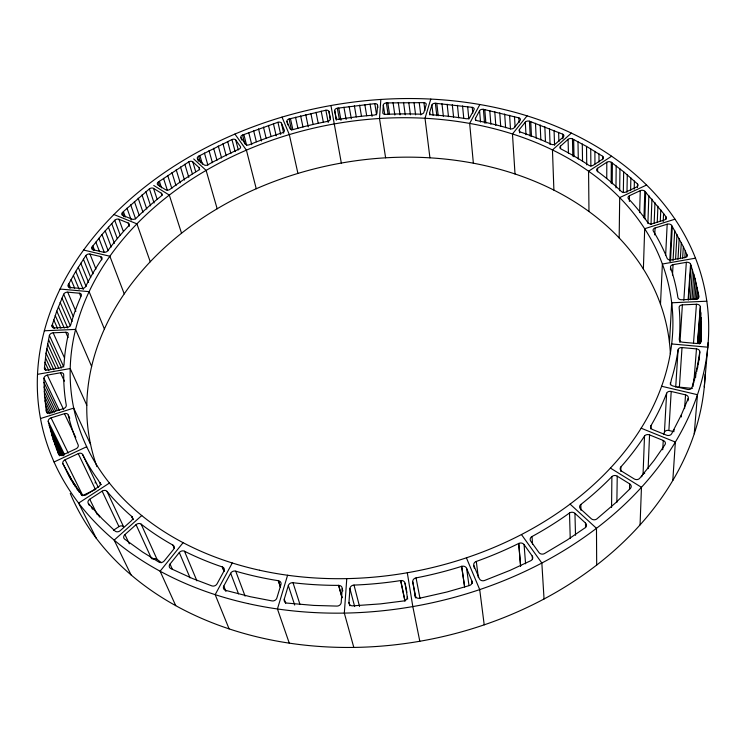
<?xml version="1.0" encoding="UTF-8"?>
<svg xmlns="http://www.w3.org/2000/svg" width="746" height="746" viewBox="0 0 746 746"><rect width="100%" height="100%" fill="white"/><g stroke="black" fill="none" stroke-linecap="round" stroke-linejoin="round"><path stroke-width="1.12" d="M602.647 159.728L602.647 156.268L586.533 146.412L572.415 138.849A3.096 2.052 -3.3 0 0 568.088 139.362L560.526 146.113L560.6 148.407M606.75 178.434L606.806 162.264A3.171 2.126 -1.9 0 1 611.272 162.264L623.656 171.794L637.513 183.954L637.42 187.423M611.179 183.096L611.319 162.302M612.214 183.861L612.373 163.057M611.552 507.467L611.888 476.619A3.842 3.124 3.6 0 1 617.231 476.162L629.652 483.865A3.879 3.152 4.5 0 1 630.501 488.294L615.804 502.664L596.772 518.992A3.907 3.245 3.3 0 1 591.252 518.731L580.621 509.005A3.879 3.208 2.4 0 1 580.845 504.473L584.193 501.816A310.56 232.51 -10.9 0 0 608.96 479.594L611.888 476.619M615.963 187.871L616.187 165.91M701.361 331.905L700.326 306.671A3.553 2.583 3.3 0 0 696.447 304.247L682.385 304.881A3.534 2.574 2.8 0 0 679.13 307.538L679.41 310.728A310.56 232.51 -10.9 0 1 679.522 336.017L679.27 339.234A3.609 2.676 3.5 0 0 682.562 342.218L697.072 343.514A3.627 2.686 4.1 0 0 700.96 341.164L701.361 331.905L700.438 343.272M619.665 190.79L619.954 168.82M619.171 237.965L619.693 197.597L646.586 185.027M616.867 502.412L617.231 476.162M623.33 192.617L623.656 171.794M620.84 471.481L620.914 466.893L623.553 463.891A310.56 232.51 -10.9 0 0 642.381 439.31L644.516 436.084A3.786 2.984 4.3 0 1 649.561 434.909L663.25 440.466A3.814 3.012 5.1 0 1 665.068 444.541L654.223 460.217L639.62 478.4A3.861 3.124 4.8 0 1 634.231 478.951L621.735 471.23A3.833 3.087 3.8 0 1 620.914 466.893M626.976 192.179L627.293 174.825M629.372 201.467L629.484 195.694L640.255 190.659A3.254 2.219 -0.5 0 1 644.768 191.218L663.586 213.542L666.038 216.927L665.936 219.24M630.603 190.64L630.874 177.912M634.203 189.167L634.389 181.064M629.503 489.562L629.652 483.865M639.63 212.638L640.255 190.659M643.966 217.888L644.805 191.256M644.824 218.802L645.682 192.17M643.378 269.045L644.684 228.714L674.981 219.193M647.892 223.38L648.852 195.601M651.006 224.546L651.948 199.079M640.068 524.886L641.457 487.297L610.414 468.078M644.516 436.084L643.052 474.428A3.655 2.947 5.3 0 1 644.721 473.169M654.149 223.446L654.969 202.614M654.774 234.934L655.044 228.015L667.176 224.201A3.348 2.331 0.9 0 1 671.624 225.357L683.336 246.665L686.945 254.666L686.796 256.978M657.245 222.411L657.916 206.204M648.125 468.637L649.561 434.909M650.848 429.015L650.997 425.621L652.843 422.413A310.56 232.51 -10.9 0 0 665.32 396.583L666.635 393.245A3.711 2.853 4.2 0 1 671.204 391.454L685.555 394.848A3.739 2.863 4.9 0 1 688.213 398.439L681.415 414.711L671.568 433.911A3.795 2.975 5.1 0 1 666.523 435.179L652.769 429.612A3.767 2.956 4.3 0 1 650.997 425.621M660.275 221.422L660.788 209.84M663.203 221.646L663.586 213.542M660.499 304.228L662.383 264.028L695.486 258.181M665.646 255.412L667.176 224.201M669.768 261.259L671.652 225.404M670.477 261.156L672.314 226.458M670.458 269.94L670.561 267.581A3.441 2.452 1.7 0 1 673.06 264.671L686.32 262.331A3.45 2.452 2.2 0 1 690.554 264.112L695.058 278.631L698.965 296.423A3.525 2.546 3.1 0 1 695.804 299.137L681.695 299.761A3.516 2.546 2.6 0 1 677.881 297.374L677.387 294.316A310.56 232.51 -10.9 0 0 671.549 270.546L670.579 267.637M673.041 260.466L674.701 230.402M662.737 449.773L663.25 440.466M672.491 275.022L673.06 264.671M663.595 434.452L664.434 432.298L666.635 393.245M669.47 342.722L671.698 302.783L706.807 301.207M675.606 258.675L676.986 234.393M670.328 384.796L671.493 379.21A310.56 232.51 -10.9 0 0 677.564 353.194L678.067 349.874A3.627 2.714 3.7 0 1 682.021 347.58L696.475 348.886A3.646 2.723 4.3 0 1 699.823 351.916L697.034 368.132L692.008 387.538A3.711 2.835 4.8 0 1 687.476 389.412L673.069 386.027A3.693 2.816 4.1 0 1 670.458 382.493M677.974 259.235L679.196 238.44M664.434 432.298L664.453 432.232A3.59 2.816 5.1 0 1 668.873 430.479L671.204 391.454M680.333 258.703L681.312 242.525M682.618 258.209L683.336 246.665M675.699 387.137L678.067 349.874M684.828 257.771L685.276 250.852M673.862 431.757L674.011 429.491M679.951 342.563L682.385 304.881M683.83 300.349L686.32 262.331M672.808 480.452L675.354 442.061L641.159 428.204M677.209 387.454A3.506 2.686 4.5 0 1 679.382 387.146L682.021 347.58M44.406 368.123L46.047 353.1L49.385 335.43A3.329 2.303 -22.4 0 1 53.162 332.819L65.751 332.268A3.329 2.313 -22 0 1 68.268 334.59L67.616 337.584A310.56 232.51 -10.9 0 0 64.203 361.624L64.007 364.729A3.394 2.397 -23 0 1 60.612 367.759L47.567 370.063A3.404 2.387 -23.4 0 1 44.406 368.123L45.403 370.165M349.865 605.789L348.969 602.451L349.921 588.566A3.917 3.376 -16.7 0 1 354.014 585.078L358.695 584.873A310.56 232.51 -10.9 0 0 395.977 581.274L400.742 580.556A3.917 3.404 -12.4 0 1 405.05 583.297L406.906 592.361M383.313 105.009L382.791 112.627A2.928 1.893 -9.1 0 0 385.486 114.39L389.067 114.222A310.56 232.51 -10.9 0 1 416.921 114.073L420.408 114.194A2.947 1.912 -8.1 0 0 423.868 112.422L426.199 104.692A2.928 1.893 -8 0 0 423.933 102.64L386.325 102.929A2.909 1.874 -9.1 0 0 383.313 105.009L384.675 113.998M688.11 299.883L690.572 264.168M688.595 299.901L690.992 265.343M346.778 578.626L344.326 613.1L353.809 647.425M380.842 99.451L379.49 118.493L385.617 157.807M681.257 416.986L681.415 414.711M690.33 299.668L692.447 269.735M288.32 585.563A3.907 3.31 -21.3 0 1 293.01 582.729L297.505 583.241A310.56 232.51 -10.9 0 0 333.966 585.358L338.703 585.377A3.907 3.366 -18 0 1 342.2 588.771L341.192 602.544A3.944 3.413 -18.7 0 1 337.052 606.097L313.963 605.426L286.968 603.085A3.935 3.357 -22.2 0 1 284.254 599.15L288.32 585.563L294.689 605.053M377.551 105.354L376.991 113.019A2.919 1.893 -9.5 0 1 373.96 115.117L370.445 115.406A310.56 232.51 -10.9 0 0 342.6 118.763L339.113 119.323A2.909 1.884 -10.6 0 1 335.933 117.952L334.712 110.567A2.9 1.865 -10.6 0 1 337.248 108.226L374.818 103.647A2.909 1.865 -9.4 0 1 377.56 105.354L377.905 107.601M691.98 299.472L693.799 274.155M684.558 408.631L685.555 394.848M693.538 299.323L695.058 278.631M695.011 299.221L696.205 283.135M688.026 400.788L688.194 398.495M696.391 299.155L697.258 287.676M693.5 343.151L696.447 304.256M697.669 299.146L698.2 292.264M693.062 386.503L693.332 383.043M693.799 382.838L696.475 348.886M694.507 380.376L694.685 378.063M697.435 343.328L700.326 306.718M697.659 343.449L700.466 307.995M695.552 377.718L695.925 373.093M698.405 343.57L700.876 312.723M696.755 371.601L697.034 368.132M699.049 343.729L701.165 317.479M697.65 367.815L698.023 363.171M699.589 343.925L701.343 322.263M698.433 363.88L698.899 358.229M700.112 343.011L701.408 327.074M699.095 360.085L699.813 351.972M700.736 342.442L701.203 336.763M694.237 433.799L697.473 394.709L661.618 386.26M704.28 386.866L708.178 342.489M52.015 325.61L56.78 311.119L63.68 294.232A3.236 2.201 -21 0 1 67.709 292.162L79.421 293.215A3.236 2.21 -20.7 0 1 81.221 295.826L79.971 298.68A310.56 232.51 -10.9 0 0 71.588 321.806L70.73 324.827A3.301 2.285 -21.7 0 1 66.953 327.354L54.486 327.914A3.31 2.275 -22.1 0 1 52.015 325.61L52.975 327.671M429.612 112.693L431.906 105.018A2.937 1.893 -7.6 0 1 435.338 103.256L472.274 107.349A2.965 1.921 -6.5 0 1 474.027 109.709L469.905 117.308A2.975 1.94 -6.6 0 1 466.091 118.717L462.697 118.185A310.56 232.51 -10.9 0 0 435.375 115.061L431.906 114.809A2.947 1.912 -7.7 0 1 429.612 112.693L429.882 114.959M287.583 575.241L277.437 608.969L289.28 643.145M430.787 99.078L425.015 118.269L429.929 157.826M68.837 283.75L68.231 284.935A3.217 2.173 -20.7 0 0 70.003 287.518L81.594 288.543A3.217 2.182 -20.4 0 0 85.622 286.548L87.077 283.694A310.56 232.51 -10.9 0 1 99.871 262.005L101.652 259.356A3.152 2.117 -19.4 0 0 100.561 256.559L89.986 254.06A3.152 2.107 -19.6 0 0 85.809 255.598L75.775 271.32L68.837 283.75L70.637 288.021M223.791 586.03L230.663 573.264A3.879 3.217 -24.1 0 1 235.717 571.175L239.848 572.359A310.56 232.51 -10.9 0 0 273.875 579.968L278.37 580.705A3.898 3.292 -22.1 0 1 280.934 584.584L276.85 598.059A3.935 3.338 -23.1 0 1 272.122 600.931L250.395 596.735L225.451 590.319A3.907 3.245 -25.1 0 1 223.791 586.03L225.907 591.41M475.491 118.269L479.566 110.706A2.975 1.93 -6.2 0 1 483.352 109.317L518.88 117.859A3.012 1.968 -5.1 0 1 520.055 120.479L514.162 127.762A3.021 1.986 -5.2 0 1 510.059 128.741L506.832 127.799A310.56 232.51 -10.9 0 0 480.601 121.365L477.179 120.684A2.984 1.949 -6.3 0 1 475.491 118.269L475.696 120.544M232.286 562.978L215.174 594.655L229.097 628.878M479.865 104.524L469.663 123.416L473.365 163.206M641.495 476.825L642.511 475.267M128.2 223.035A3.087 2.052 -18 0 1 128.601 225.926L126.363 228.323A310.56 232.51 -10.9 0 0 109.727 248.138L107.76 250.768A3.133 2.098 -19 0 1 103.601 252.241L93.11 249.77A3.133 2.089 -19.3 0 1 92.038 247.019L101.988 234.542L114.735 220.275A3.077 2.033 -18.2 0 1 118.94 219.268L128.2 223.035L129.356 226.28M222.383 566.979A3.861 3.18 -24.6 0 1 223.921 571.184L217.067 583.829A3.898 3.226 -25.6 0 1 211.976 585.936L192.543 578.532L170.648 568.499A3.861 3.115 -26.6 0 1 170.041 564.041L179.292 552.544A3.833 3.096 -25.6 0 1 184.486 551.238L188.095 553.01A310.56 232.51 -10.9 0 0 218.317 565.58L222.383 566.979L224.07 571.315L222.308 566.951M519.468 129.412L525.305 122.157A3.031 1.986 -4.7 0 1 529.399 121.178L562.708 134.177A3.077 2.033 -3.6 0 1 563.249 137.012L555.639 143.773A3.087 2.052 -3.8 0 1 551.313 144.286L548.319 142.924A310.56 232.51 -10.9 0 0 523.804 133.189L520.568 132.089A3.04 1.996 -4.9 0 1 519.468 129.412L519.673 132.844M183.096 542.678L160.11 571.203L175.73 605.649M527.077 115.854L512.474 133.972L515.01 173.977M123.398 211.594L122.391 212.573A3.059 2.014 -17.8 0 0 122.782 215.426L131.977 219.137A3.068 2.033 -17.6 0 0 136.173 218.196L138.579 215.836A310.56 232.51 -10.9 0 1 158.46 198.249L161.08 196.142A3.021 1.986 -16.6 0 0 161.35 193.223L153.536 188.384A3.012 1.968 -16.7 0 0 149.396 188.869L123.398 211.594L125.337 217.011M124.936 534.565L136.052 524.662A3.767 2.956 -26.1 0 1 141.153 524.149L144.109 526.406A310.56 232.51 -10.9 0 0 169.482 543.163L172.96 545.139A3.814 3.059 -25.8 0 1 173.464 549.504L164.269 560.889A3.851 3.087 -26.7 0 1 159.057 562.186L142.617 552.059L124.517 539.004A3.795 2.975 -26.9 0 1 124.936 534.565L129.3 543.806M141.759 515.551L114.166 540.113L131.044 574.896M571.371 133.105L552.46 149.946L553.896 190.118M153.76 185.465L169.314 195.088L181.539 233.228M159.402 181.306L158.255 182.155A3.003 1.958 -16.4 0 0 157.975 185.027L165.743 189.82A3.012 1.977 -16.2 0 0 169.874 189.381L172.652 187.339A310.56 232.51 -10.9 0 1 195.21 172.242L198.138 170.461A2.975 1.94 -15.2 0 0 199.042 167.589L192.794 161.845A2.965 1.921 -15.3 0 0 188.794 161.845L159.402 181.306L161.518 187.843M569.506 512.996L565.878 515.57A310.56 232.51 -10.9 0 1 535.964 534.35L532.019 536.533A3.907 3.31 -0.5 0 0 530.714 541.083L538.938 552.534A3.935 3.357 0.4 0 0 544.356 553.644L567.174 540.02L585.274 527.664A3.917 3.282 2.8 0 0 585.489 523.039L574.942 513.341A3.879 3.236 1.8 0 0 569.506 512.996L570.233 538.416M113.448 530.266L118.959 526.611A3.571 2.788 -26.8 0 1 123.631 526.853L106.976 491.372A3.693 2.816 -25.9 0 0 102.146 491.148L89.744 499.233A3.711 2.825 -26.6 0 0 88.392 503.503L89.408 505.583M109.41 483.063L78.628 503.093L96.299 538.304M611.617 156.222L588.575 171.216L588.976 211.528M637.513 183.954A3.236 2.201 -0.8 0 1 636.646 187.013L625.838 192.058A3.236 2.21 -1.1 0 1 621.343 191.489L619.096 189.335A310.56 232.51 -10.9 0 0 599.952 173.212L597.35 171.282A3.171 2.145 -2.1 0 1 597.583 168.27L606.806 162.264M193.699 158.945L206.12 170.396L217.17 208.777M198.604 156.212L231.95 139.539A2.928 1.893 -13.8 0 1 235.727 140.015L240.352 146.496A2.947 1.912 -13.7 0 1 238.851 149.256L235.671 150.692A310.56 232.51 -10.9 0 0 210.997 163.076L207.92 164.782A2.965 1.93 -14.8 0 1 203.938 164.717L197.709 159.029A2.956 1.912 -14.9 0 1 198.604 156.212L200.562 162.759M474.251 568.116L473.943 565.822A3.917 3.376 -5.1 0 1 476.293 561.44L480.685 559.845A310.56 232.51 -10.9 0 0 514.581 545.475L518.768 543.424A3.907 3.329 -1.5 0 1 524.074 544.599L532.206 556.012L532.448 559.5M82.349 495.717A3.506 2.658 -26.7 0 1 82.75 495.503L95.441 489.469A3.488 2.648 -26.1 0 1 95.861 489.301M54.066 461.988L86.695 446.733M70.031 478.018L62.916 463.751A3.627 2.686 -25.9 0 1 65.088 459.778L78.246 453.624A3.609 2.676 -25.3 0 1 82.638 454.519L84.121 457.41A310.56 232.51 -10.9 0 0 97.978 479.781L101.008 484.658M241.014 137.786L245.63 144.202A2.937 1.902 -13.4 0 0 249.388 144.733L252.698 143.381A310.56 232.51 -10.9 0 1 278.948 133.879L282.305 132.816A2.919 1.893 -12.3 0 0 284.357 130.224L281.428 123.183A2.909 1.865 -12.4 0 0 277.941 122.269L242.506 135.063A2.919 1.884 -13.5 0 0 241.014 137.786L241.583 139.987M415.457 597.77L412.762 581.917A3.917 3.404 -10.9 0 1 416.054 577.898L420.697 576.975A310.56 232.51 -10.9 0 0 457.111 567.762L461.69 566.345A3.917 3.385 -6.4 0 1 466.604 568.34L471.901 581.059L472.209 583.335M40.498 418.534L73.714 408.099L90.592 444.439M68.296 415.149L69.024 418.17A310.56 232.51 -10.9 0 0 76.885 441.94L78.162 444.942A3.581 2.648 -25.1 0 1 75.952 448.822L62.925 454.901A3.599 2.658 -25.7 0 1 58.561 454.006L53.106 439.245L48.22 421.462A3.525 2.546 -24.9 0 1 51.064 417.881L64.464 413.676A3.516 2.546 -24.4 0 1 68.296 415.149L69.76 418.254M330.487 119.369L328.995 111.564A2.9 1.865 -10.9 0 0 325.853 110.24L289.019 118.996A2.909 1.865 -12 0 0 286.977 121.561L287.714 124.88M37.514 374.333L70.208 368.561L86.797 405.274M47.315 375.117L60.501 372.786A3.422 2.425 -23.3 0 1 63.699 374.744L63.708 377.793A310.56 232.51 -10.9 0 0 65.751 402.085L66.273 405.181A3.488 2.518 -24.1 0 1 63.401 408.677L50.141 412.836A3.506 2.518 -24.6 0 1 46.345 411.372L44.555 396.229L43.93 378.231A3.422 2.415 -23.7 0 1 47.315 375.117L63.643 409.573M44.359 330.786L75.598 329.396L91.637 366.435M60.072 289.047L89.11 291.649L104.393 329.005M671.68 343.943L707.777 347.188M679.382 387.146L692.279 388.396M83.627 250.05L109.867 256.232L124.237 293.868M668.873 430.479L673.134 431.533M113.924 214.531L136.919 223.856L150.254 261.753M141.153 524.149L157.005 559.276L159.886 561.514A300.657 230.561 -10.9 0 0 161.434 562.689M106.976 491.372L109.214 494.011A310.56 232.51 -10.9 0 0 129.011 514.059L131.809 516.493L133.226 519.598M570.084 504.11L596.474 528.308L596.688 565.058M88.382 503.513L102.211 518.852L115.173 531.152A3.777 2.947 -26.9 0 0 120.283 530.639L131.305 520.839A3.749 2.919 -26.1 0 0 131.809 516.493M62.916 463.751L72.269 480.666L81.501 494.505A3.702 2.797 -26.5 0 0 86.322 494.729L98.612 486.737A3.674 2.779 -25.8 0 0 100.02 482.559M234.915 134.066L246.413 150.142L256.251 188.747M521.454 534.537L541.838 563.034L544.048 598.973M69.704 476.377L71.728 480.433M72.735 482.466L73.742 484.499M67.261 472.05L71.812 481.207M53.106 439.245L61.256 455.657M77.743 489.143L79.29 492.267M54.635 443.758L60.239 455.032M74.945 484.928L77.537 490.131M56.276 448.271L59.839 455.433M72.269 480.666L75.29 486.746M58.039 452.757L59.568 455.815M50.392 430.153L63.112 455.881M65.088 459.778L82.75 495.503M51.688 434.704L61.871 455.256M80.652 493.33L81.678 495.409M91.432 507.121L92.448 509.192M48.22 421.462L64.473 454.473M49.199 425.593L63.942 455.47M46.14 410.076L47.66 413.181M89.744 499.233L97.362 514.805M46.336 411.316L47.352 413.387M45.497 405.46L49.544 413.75M51.064 417.891L68.222 452.999M98.5 514.992L99.516 517.062M44.974 400.844L51.026 413.293M44.238 391.613L54.29 412.398M44.555 396.229L52.612 412.836M44.033 386.997L55.568 410.934M43.939 382.39L57.433 410.524M78.246 453.624L95.441 489.469M43.93 378.231L59.391 410.561M82.638 454.519L98.239 487.306M102.146 491.148L118.959 526.611M64.464 413.676L75.775 437.492M99.983 482.513L100.971 484.602M44.499 366.827L45.982 369.969M44.919 362.239L48.854 370.622M45.431 357.66L50.831 369.195M46.047 353.1L53.88 369.895M46.765 348.55L56.025 368.515M47.576 344.009L58.738 368.207M60.501 372.786L64.361 381.159M48.49 339.495L61.536 367.918M131.744 516.446L133.17 519.552M136.052 524.662L151.597 558.735M49.385 335.43L63.82 367.041M53.162 332.828L64.613 358.145M52.369 324.351L54.272 328.576M53.749 319.922L57.535 328.38M55.223 315.502L60.864 328.212M56.78 311.119L64.268 328.072M65.751 332.268L68.091 337.546M170.041 564.041L172.354 569.291M58.421 306.755L67.727 327.97M60.156 302.41L70.338 325.769M61.974 298.102L72.092 321.479M63.68 294.232L73.285 316.565M172.895 545.102L174.322 548.319M179.292 552.544L190.081 577.87M67.709 292.162L75.878 311.315M68.25 284.888L69.611 288.087M286.977 121.551L289.924 128.536A2.919 1.884 -12 0 0 293.392 129.515L296.852 128.545A310.56 232.51 -10.9 0 1 324.165 122.055L327.625 121.374A2.919 1.884 -10.9 0 0 330.198 119.006L328.995 111.564M473.943 565.822L479.324 578.598A3.944 3.432 -4.5 0 0 484.378 580.556L510.068 570.345L530.891 560.656A3.944 3.376 -0.6 0 0 532.206 556.012M71.066 279.573L74.647 288.115M184.486 551.238L196.907 580.826M282.007 117.113L289.317 134.588L297.924 173.426M466.399 557.812L479.706 589.601L484.21 624.831M79.421 293.215L80.754 296.414M73.378 275.433L79.16 289.317M75.775 271.32L83.272 289.485M78.237 267.236L86.126 286.492M80.773 263.198L88.606 282.464M83.393 259.188L90.732 277.4M85.809 255.598L93.11 273.819M89.986 254.06L95.936 269.082M92.075 246.982L93.343 250.199M92.858 245.928L94.546 250.227M95.833 242.096L99.591 251.775M100.561 256.559L101.81 259.785M98.882 238.3L104.263 252.288M101.988 234.542L108.151 250.703M230.663 573.264L238.524 593.844M105.167 230.831L111.275 246.991M235.717 571.175L245.098 596.129M108.403 227.157L114.455 243.336M111.704 223.52L117.308 238.636M114.735 220.275L120.293 235.4M118.94 219.277L123.267 231.157M122.437 212.535L123.995 216.862M126.997 208.171L131.231 220.079M130.662 204.786L135.613 218.876M134.383 201.457L139.288 215.547M138.159 198.166L143.008 212.265M141.982 194.92L146.785 209.039M278.37 580.705L280.561 587.205M278.286 580.686L280.468 587.195M284.263 599.15L285.699 603.449M145.862 191.722L150.617 205.849M149.396 188.869L154.114 203.005M153.536 188.384L157.136 199.257M158.301 182.127L159.719 186.481M161.35 193.223L162.059 195.405M163.533 178.341L167.374 190.333M293.01 582.729L299.967 604.428M167.701 175.422L171.85 188.514M171.925 172.559L176.028 185.651M176.187 169.743L180.243 182.845M180.495 166.973L184.504 180.084M184.84 164.251L188.803 177.38M188.794 161.835L192.393 173.874M192.794 161.845L195.704 171.701M197.709 159.029L198.352 161.22M199.042 167.598L199.686 169.79M199.881 155.494L202.418 164.269M204.423 153.033L207.873 165.099M209.011 150.617L212.405 162.693M213.626 148.258L216.983 160.334M218.27 145.946L221.59 158.04M338.703 585.377L342.088 597.732M338.609 585.377L341.994 597.732M342.2 588.771L342.815 591.009M222.951 143.689L226.225 155.793M227.67 141.488L230.896 153.592M231.95 139.539L235.139 151.652M349.921 588.566L354.658 606.535M235.727 140.015L238.31 149.927M354.014 585.078L359.535 606.461M243.867 134.504L246.665 145.535M242.553 135.045L244.809 143.866M248.726 132.574L251.766 144.705M253.621 130.69L256.344 141.731M258.536 128.862L261.482 141.022M263.478 127.09L266.117 138.15M268.439 125.375L271.04 136.443M273.418 123.724L276.234 135.903M277.941 122.269L280.71 134.457M281.428 123.183L283.676 133.161M289.075 118.978L291.509 130.084M290.446 118.595L292.87 129.692M295.528 117.215L297.915 128.321M300.629 115.891L302.979 127.006M400.742 580.556L405.003 600.95M400.649 580.565L404.91 600.968M305.748 114.632L308.285 126.867M405.05 583.297L407.689 599.075M310.877 113.42L313.143 124.554M419.811 641.262L412.818 606.582L407.297 572.751M316.024 112.273L318.253 123.407M412.762 581.917L415.876 597.788M321.19 111.182L323.372 122.325M416.054 577.898L419.989 598.348M325.853 110.24L328.221 122.503M341.332 163.057L330.944 105.512M334.712 110.567L336.371 119.5M335.933 117.952L336.343 120.181M337.313 108.217L339.365 119.388M338.721 107.983L340.969 120.274M343.934 107.182L346.135 119.481M349.147 106.436L351.31 118.745M354.378 105.755L356.299 116.945M359.609 105.13L361.493 116.329M364.841 104.561L366.687 115.77M370.081 104.058L372.067 116.395M374.818 103.647L376.59 114.875M387.799 102.855L389.477 114.101M386.381 102.929L388.06 114.166M393.049 102.65L394.839 115.024M461.69 566.345L464.655 587.009L461.597 566.373M398.289 102.5L400.033 114.884M466.604 568.34L468.992 585.554M403.53 102.407L405.237 114.809M408.761 102.379L410.421 114.791M413.993 102.416L415.606 114.828M476.293 561.44L478.354 577.581M419.215 102.51L420.791 114.931M423.933 102.64L424.912 110.557M431.906 105.018L433.109 115.201M436.802 103.349L438.228 115.798M435.394 103.256L436.83 115.705M441.977 103.75L443.357 116.208M447.143 104.207L448.486 116.674M452.3 104.729L453.596 117.206M457.438 105.317L458.687 117.803M462.557 105.96L463.77 118.455M467.667 106.669L468.842 119.164M472.274 107.349L472.787 113.038M479.566 110.706L480.536 122.092M483.408 109.326L484.536 122.997M518.768 543.424L520.652 566.055M518.684 543.47L520.568 566.093M484.769 109.578L485.888 123.258M524.074 544.599L525.576 563.836M489.786 110.594L490.859 124.274M494.775 111.676L495.792 125.365M499.736 112.814L500.715 126.512M532.019 536.533L532.569 544.496M504.678 114.017L505.611 127.725M509.593 115.285L510.478 128.993M514.479 116.609L515.113 126.904M518.88 117.859L519.141 122.437M525.305 122.157L525.986 134.756M529.455 121.197L530.21 136.089M530.742 121.617L531.488 136.518M535.479 123.258L536.178 138.159M540.179 124.955L540.831 139.866M544.841 126.717L545.447 141.637M549.476 128.536L550.072 144.621M554.064 130.419L554.576 145.358M558.623 132.368L558.903 141.563M562.708 134.177L562.838 138.784M574.942 513.341L575.52 535.264M568.088 139.362L568.424 153.172M573.655 139.474L574 156.744M580.845 504.473L580.966 510.264M572.462 138.877L572.825 156.147M577.991 141.721L578.29 159.01M585.489 523.039L585.563 527.636M582.29 144.034L582.533 161.332M586.533 146.412L586.738 164.866M590.729 148.846L590.879 166.153M594.888 151.345L594.954 164.045M598.982 153.909L599.001 161.985M597.583 168.27L597.593 171.729M96.905 466.632A294.092 225.432 -10.9 0 1 334.516 164.334A294.092 225.432 -10.9 0 1 670.384 353.753M705.11 374.138A327.522 251.626 -10.9 0 1 425.789 640.18A327.522 251.626 -10.9 0 1 70.255 493.414M348.96 602.451A3.944 3.432 -17.3 0 0 352.625 605.864L380.469 603.887L403.884 600.922A3.954 3.46 -12.5 0 0 407.232 596.828M95.432 481.562A3.469 2.62 -25.9 0 1 95.087 483.007M415.009 595.522A3.944 3.45 -10.9 0 0 419.466 598.255L446.873 592.016L469.523 585.517A3.954 3.441 -5.9 0 0 471.901 581.05M152.827 559.211A3.646 2.919 -27.1 0 1 157.005 559.276M666.038 216.927A3.329 2.303 0.6 0 1 664.416 219.967L652.237 223.791A3.32 2.313 0.2 0 1 647.836 222.634L646.083 220.126A310.56 232.51 -10.9 0 0 630.668 201.084L628.514 198.762A3.254 2.229 -0.8 0 1 629.484 195.694M686.945 254.666A3.422 2.415 1.9 0 1 684.548 257.603L671.241 259.953A3.422 2.425 1.5 0 1 667.064 258.181L665.898 255.356A310.56 232.51 -10.9 0 0 654.932 233.722L653.319 231.055A3.348 2.331 0.5 0 1 655.044 228.015M602.647 156.268A3.152 2.107 -2.2 0 1 602.507 159.243L593.238 165.276A3.152 2.117 -2.4 0 1 588.78 165.267L586.114 163.495A310.56 232.51 -10.9 0 0 563.939 150.506L561.039 149.014A3.096 2.061 -3.5 0 1 560.526 146.113M259.496 570.224A303.781 227.325 -10.9 0 0 669.843 290.847A303.781 227.325 -10.9 0 0 185.241 183.553A303.781 227.325 -10.9 0 0 259.496 570.224M247.859 603.551A338.358 253.808 -10.9 0 0 705.343 292.329A338.358 253.808 -10.9 0 0 165.799 171.664A338.358 253.808 -10.9 0 0 247.859 603.551"/></g></svg>
